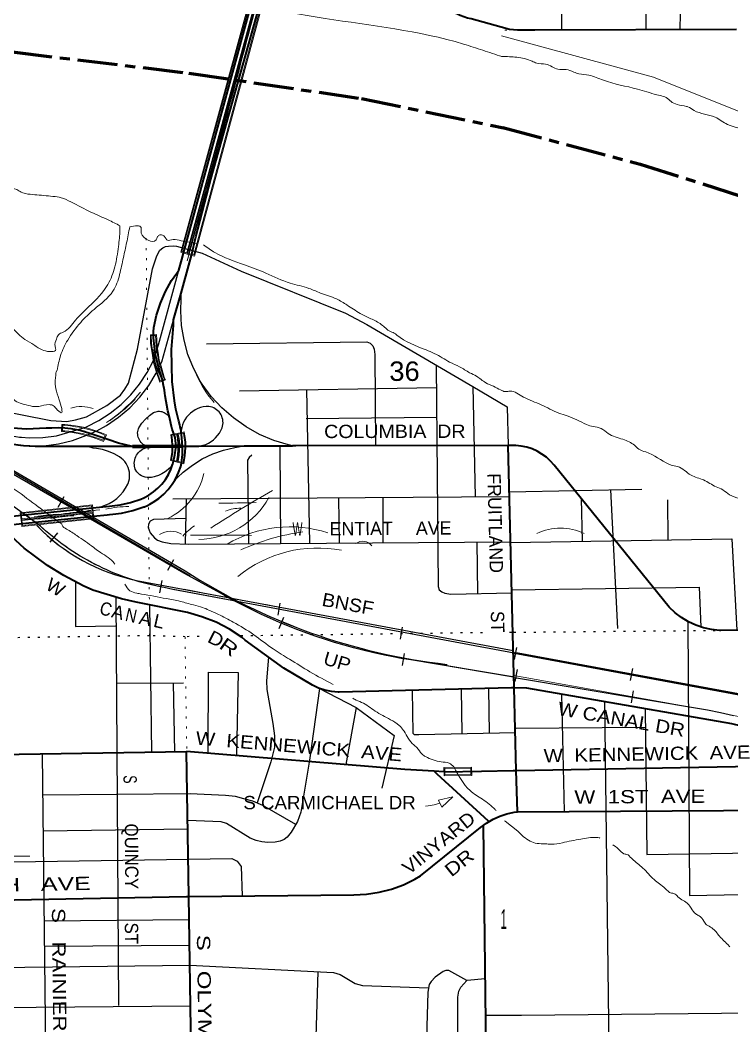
# Model space of a CAD drawing. Header units: feet. Extents: x 245918 to 509309, y -547785 to -360805.
# Drawn here: x 471430 to 477848, y -470250 to -461175 of the extents above; entities that cross this region are included whole.
import ezdxf
from ezdxf.enums import TextEntityAlignment as Align

# ---------------------------------------------------------------- set-up
doc = ezdxf.new("R2010")
doc.units = ezdxf.units.FT
doc.header["$LTSCALE"] = 60
doc.linetypes.add('DOTTED', pattern=[1.5, 0.3, -1.2])
doc.linetypes.add('LONG_DASH_SHORT_DASH', pattern=[9.9, 6, -1.2, 1.5, -1.2])
for name, color, linetype, lineweight in [('11', 7, 'LONG_DASH_SHORT_DASH', 60), ('20', 7, 'Continuous', 35), ('21', 7, 'Continuous', 25), ('23', 7, 'Continuous', 70), ('26', 7, 'Continuous', 40), ('27', 7, 'Continuous', 13), ('29', 7, 'Continuous', 25), ('31', 7, 'Continuous', 13), ('34', 7, 'Continuous', 25), ('39', 7, 'Continuous', 13), ('55', 7, 'Continuous', 13), ('56', 7, 'Continuous', 13), ('57', 7, 'Continuous', 13), ('58', 7, 'Continuous', 13), ('59', 7, 'Continuous', 13), ('6', 7, 'DOTTED', 25), ('60', 7, 'Continuous', 13), ('61', 7, 'Continuous', 13), ('7', 7, 'DOTTED', 13)]:
    doc.layers.add(name, color=color, linetype=linetype, lineweight=lineweight)
doc.layers.add('30', color=7, linetype='Continuous')

msp = doc.modelspace()

# ---------------------------------------------------------------- linework, layer by layer
at = {"layer": '11'}
for points in [[(466960.09, -461511.14), (467659.22, -461513.57), (469712.07, -461375.14), (470175.15, -461378.55), (471359.04, -461462.8), (472950.59, -461653.79), (474507.08, -461882.86), (475788.37, -462146.43)], [(475782.28, -462145), (477021.1, -462474.17), (478067.96, -462806.09), (478506.36, -462966.41), (479255.84, -463278.09), (480057.68, -463635.43), (480891.15, -464033.59), (481359.9, -464271.07), (481886.79, -464565.49), (482281.06, -464826.09), (482675.35, -465137.23), (482986.36, -465410.77), (483413.61, -465753.95), (483676.64, -465945.02), (484311.72, -466364.37), (484794.26, -466668.7)]]:
    msp.add_lwpolyline(points, dxfattribs=at)
at = {"layer": '20'}
msp.add_line((472813.17, -463880.38), (472881.04, -463640.09), dxfattribs=at)
for points in [[(472862.42, -463432.49), (472888.98, -463336.26), (472904.79, -463277.89), (473595.4, -460736.22), (473727.1, -460254.82), (473741.42, -460202.46)], [(472881.04, -463640.09), (472961.94, -463353.63), (472976.74, -463299.14), (473014.82, -463130.54), (473150.3, -462609.92), (473657.04, -460795.42), (473701.14, -460682.07), (473756.85, -460573.95), (473818.66, -460478.97), (473871.52, -460403.82)], [(472715.94, -464429.52), (472689.03, -464346.78), (472650.97, -464199.66), (472632.28, -464041.79), (472632.39, -463988.45), (472637.23, -463948.25), (472660.11, -463836.72), (472694.52, -463728.19), (472740.09, -463623.86), (472796.31, -463524.85), (472844.68, -463457.27), (472862.42, -463432.49)], [(472882.22, -464877.98), (472874.26, -464845.06), (472869.63, -464827.57), (472862.08, -464795.06), (472835.02, -464684.68), (472821.02, -464610.96), (472801.05, -464435.1), (472796.45, -464145.86), (472813.74, -463930.38), (472813.17, -463880.38)], [(472775.98, -464759.03), (472761.67, -464700.3), (472739.32, -464565.12), (472735.38, -464541.26), (472730.83, -464515.12), (472720.7, -464456.9), (472715.94, -464429.52)], [(472834.93, -465020.36), (472834.93, -464995.44), (472827.44, -464942.59), (472802.35, -464866.3), (472796.05, -464841.3), (472789.93, -464816.3), (472775.98, -464759.03)], [(472892.98, -465019.48), (472888.02, -464946.55), (472882.22, -464877.98)], [(472801.28, -465194.65), (472806.29, -465180.4), (472812.7, -465156.37), (472824.72, -465097.18), (472834.93, -465037.06), (472834.93, -465020.36)], [(472824.66, -465325.19), (472832.98, -465311.54), (472858.5, -465257.73), (472878.25, -465201.54), (472885.69, -465173.62), (472894.14, -465093.87), (472893.46, -465026.49), (472892.98, -465019.48)], [(472145.01, -465570.22), (472236.17, -465560.85), (472332.27, -465549.8), (472426.7, -465528.77), (472518.4, -465497.99), (472546.01, -465486.57), (472591.4, -465461.79), (472633.94, -465432.41), (472673.18, -465398.74), (472708.69, -465361.15), (472740.07, -465320.05), (472766.99, -465275.9), (472789.14, -465229.18), (472801.28, -465194.65)], [(469559.4, -465913.88), (471364.84, -465725.8), (472091.9, -465651.08), (472215.82, -465638.34), (472234.96, -465636.37), (472265.82, -465632.83), (472344.72, -465623.76), (472446.81, -465601.03), (472545.96, -465567.74), (472550.8, -465565.74), (472577.67, -465554.62), (472600.8, -465541.99), (472630.73, -465525.65), (472679.73, -465491.8), (472724.93, -465453.02), (472765.83, -465409.73), (472801.98, -465362.39), (472824.66, -465325.19)], [(469556.82, -465838.74), (471359.93, -465650.9), (472084.19, -465576.47), (472145.01, -465570.22)]]:
    msp.add_lwpolyline(points, dxfattribs=at)
at = {"layer": '21'}
for points in [[(472631.54, -464246.02), (472676.8, -464104.81), (472862.42, -463432.49)], [(473887.27, -465017.14), (473864.74, -465011.84), (473850.54, -465008.5), (473717.48, -464967.57), (473589.43, -464912.95), (473467.79, -464845.25), (473353.9, -464765.21), (473248.99, -464673.7), (473154.23, -464571.72), (473070.64, -464460.4), (473054.15, -464433.16), (472992.68, -464314.96), (472943.9, -464190.98), (472908.35, -464062.58), (472886.41, -463931.17), (472878.33, -463798.19), (472883.1, -463690.09), (472881.04, -463640.09)], [(472658.27, -464360.8), (472706.58, -464257.79), (472813.17, -463880.38)], [(470929.29, -464775.99), (471062.82, -464835), (471292.03, -464910.35), (471357.62, -464927.61), (471424.66, -464937.92), (471442.03, -464939.43), (471512.19, -464943.8), (471636.23, -464941.36), (471759.33, -464925.96), (472013.27, -464850.53), (472028.21, -464844.07), (472139, -464788.24), (472243.35, -464721.12), (472340.1, -464643.47), (472428.21, -464556.13), (472506.71, -464460.06), (472574.74, -464356.31), (472631.54, -464246.02)], [(471516.73, -465018.74), (471644.15, -465015.98), (471775.01, -464999.35), (471903.42, -464969.13), (472047.48, -464915.29), (472121.98, -464882.61), (472209.1, -464833.89), (472317.83, -464759.2), (472418.16, -464673.56), (472508.99, -464577.89), (472589.32, -464473.26), (472658.27, -464360.8)], [(472580.5, -465023.83), (472574.31, -465022.02), (472562.11, -465017.04), (472550.5, -465010.8), (472539.61, -465003.39), (472529.55, -464994.87), (472520.43, -464985.36), (472512.36, -464974.94), (472505.43, -464963.73), (472499.7, -464951.86), (472495.24, -464939.46), (472492.11, -464926.66), (472490.33, -464913.61), (472489.92, -464900.43), (472490.9, -464887.29), (472493.24, -464874.32), (472496.92, -464861.67), (472500.17, -464853.34), (472528.73, -464813.24), (472561.33, -464776.34), (472597.6, -464743.05), (472633.05, -464716.49), (472643.17, -464711.91), (472653.7, -464708.41), (472664.55, -464706.04), (472675.58, -464704.8), (472686.68, -464704.73), (472697.73, -464705.82), (472708.6, -464708.06), (472719.18, -464711.43), (472729.35, -464715.88), (472739, -464721.37), (472748.03, -464727.84), (472756.32, -464735.21), (472763.81, -464743.41), (472770.39, -464752.35), (472775.98, -464759.03)], [(473042.81, -465018.69), (473052.22, -465017.37), (473078.49, -465011.65), (473104.01, -465003.22), (473128.52, -464992.16), (473151.73, -464978.6), (473173.4, -464962.69), (473193.29, -464944.6), (473211.18, -464924.53), (473226.87, -464902.71), (473240.2, -464879.36), (473246.46, -464867.39), (473252.13, -464853.3), (473256.29, -464838.7), (473258.91, -464823.74), (473259.95, -464808.59), (473259.4, -464793.41), (473257.26, -464778.38), (473253.57, -464763.65), (473248.36, -464749.39), (473241.68, -464735.75), (473233.62, -464722.88), (473224.25, -464710.93), (473213.69, -464700.02), (473202.05, -464690.27), (473189.44, -464681.8), (473176.03, -464674.69), (473161.94, -464669.02), (473147.34, -464664.85), (473132.38, -464662.24), (473117.23, -464661.2), (473106.56, -464661.89), (473081, -464665.47), (473055.96, -464671.7), (473031.7, -464680.52), (473008.49, -464691.82), (472986.6, -464705.49), (472966.25, -464721.37), (472947.68, -464739.29), (472931.08, -464759.05), (472916.63, -464780.44), (472904.5, -464803.23), (472894.82, -464827.15), (472891.44, -464838.91), (472887.7, -464851.96), (472882.22, -464877.98)], [(472145.01, -465570.22), (472159.47, -465566.43), (472197.82, -465553.21), (472234.58, -465536.05), (472269.35, -465515.14), (472301.74, -465490.72), (472331.4, -465463.04), (472358.01, -465432.41), (472381.26, -465399.18), (472400.92, -465363.69), (472404.14, -465355.86), (472410.63, -465336.09), (472415.02, -465315.74), (472417.26, -465295.05), (472417.32, -465274.24), (472415.21, -465253.53), (472410.94, -465233.16), (472404.57, -465213.35), (472396.16, -465194.31), (472385.81, -465176.25), (472373.63, -465159.38), (472359.75, -465143.87), (472344.32, -465129.9), (472325.12, -465117.05), (472277.07, -465089.81), (472226.43, -465067.74), (472173.77, -465051.09), (472119.65, -465040.03), (472089.67, -465037.12), (472039.67, -465022.7)], [(472801.28, -465194.65), (472789.03, -465207.85), (472764.69, -465230.91), (472738.06, -465251.3), (472709.45, -465268.79), (472679.17, -465283.19), (472647.55, -465294.35), (472639.94, -465296.17), (472614.9, -465302.15), (472589.94, -465302.45), (472576.25, -465301.35), (472558.47, -465298.01), (472541.14, -465292.84), (472524.45, -465285.89), (472508.57, -465277.23), (472501.48, -465270.67), (472488.84, -465256.95), (472483.99, -465250.44), (472468.39, -465226.26), (472461.81, -465200.44), (472460.18, -465189.12), (472459.59, -465173.68), (472460.62, -465158.27), (472463.25, -465143.04), (472467.46, -465128.18), (472473.2, -465113.84), (472480.41, -465100.17), (472489.01, -465087.33), (472498.9, -465075.47), (472509.98, -465064.7), (472522.12, -465055.15), (472535.2, -465046.92), (472549.06, -465040.1), (472563.56, -465034.77), (472602.84, -465023.88)], [(472824.66, -465325.19), (472849.45, -465301.64), (472900.26, -465253.37), (472983.18, -465189.68), (473072.3, -465135), (473166.66, -465089.93), (473265.2, -465054.98), (473366.86, -465030.52), (473414.26, -465023.5), (473451.71, -465017.94)]]:
    msp.add_lwpolyline(points, dxfattribs=at)
at = {"layer": '23', "lineweight": 35}
msp.add_line((472443.79, -465023.54), (472039.67, -465022.7), dxfattribs=at)
for points in [[(471516.73, -465018.74), (471512.27, -465018.84), (471461.54, -465015.76), (471436.66, -465014.25), (471411.54, -465010.65), (471370.67, -465004.79), (471287.05, -464985.51), (471260.61, -464979.41), (471237.05, -464971.55), (471025.73, -464901.03), (470856.61, -464825.83), (470833.87, -464815.72), (470806.61, -464800.5), (469618.48, -464137.12), (469599.35, -464126.44), (469568.48, -464108.98), (469465.72, -464050.86), (469217.77, -463935.86), (468980.92, -463854.85), (468969.31, -463850.88), (468930.92, -463838.07), (465968.07, -462849.14)], [(472443.79, -465023.54), (472318.23, -464993.35), (472220.03, -464958.54), (472195.03, -464949.68), (472058.17, -464904.35), (471970.27, -464879.49), (471890.68, -464864.04), (471832.54, -464856.65), (471778.81, -464855.27), (471715.98, -464855.89), (471691.39, -464856.3), (471665.98, -464857.35), (471487.66, -464864.72), (471284.58, -464851.82), (471083.96, -464817.76), (470946.5, -464780.64), (470929.29, -464775.99)], [(472039.67, -465022.7), (471566.73, -465021.71), (471516.73, -465018.74)]]:
    msp.add_lwpolyline(points, dxfattribs=at)
at = {"layer": '23'}
for points in [[(472602.84, -465023.88), (472580.5, -465023.83), (472443.79, -465023.54)], [(472602.84, -465023.88), (472834.93, -465020.36), (472892.98, -465019.48)]]:
    msp.add_lwpolyline(points, dxfattribs=at)
at = {"layer": '26'}
for p, q in [((475885.68, -467199.39), (475831, -465013.48)), ((475904.36, -467946.46), (475885.68, -467199.39)), ((472950.96, -469082.32), (472930.69, -467774.55)), ((475249.78, -467956.61), (475162.25, -467951.36)), ((475645.22, -471705.52), (475609.15, -468442.66)), ((472991.49, -471696.47), (472950.96, -469082.32))]:
    msp.add_line(p, q, dxfattribs=at)
for points in [[(475768.42, -461240.23), (475497.25, -461165.21), (475463.75, -461156.53), (475398.44, -461134.02), (475335.85, -461104.8), (475330.83, -461101.62), (475299.27, -461078.88), (475270.26, -461052.97), (475244.12, -461024.18), (475221.13, -460992.8), (475201.54, -460959.2), (475185.58, -460923.73), (475173.41, -460886.78), (475165.17, -460848.77), (475160.95, -460810.11), (475162.33, -459333.11), (475163.96, -459293.75)], [(477889.41, -461259.71), (476071.52, -461264.94), (475913.9, -461264.94), (475842.71, -461260.78), (475768.42, -461240.23)], [(472892.98, -465019.48), (472931.31, -465018.9), (473042.81, -465018.69)], [(473042.81, -465018.69), (473451.71, -465017.94), (473887.27, -465017.14)], [(475846.29, -465013.3), (475828.05, -465013.52), (473916.31, -465017.09), (473887.27, -465017.14)], [(478215.47, -466675.82), (477748.23, -466683.26), (477737.39, -466682.65), (477664.68, -466674.17), (477593.25, -466658.14), (477523.88, -466634.73), (477457.35, -466604.2), (477394.37, -466566.88), (477335.64, -466523.19), (477281.79, -466473.59), (476246.2, -465191), (476212.78, -465153.7), (476175.65, -465120.09), (476135.21, -465090.56), (476091.9, -465065.41), (476046.2, -465044.93), (475998.61, -465029.33), (475949.65, -465018.8), (475899.86, -465013.44), (475846.29, -465013.3)], [(475891.4, -467199.52), (475861.84, -467200), (474307.07, -467239.74), (474297.29, -467239.3), (474237.52, -467232.98), (474178.75, -467220.45), (474121.61, -467201.84), (474066.72, -467177.36), (473806.88, -467023.16), (473459.94, -466769.2), (473431.24, -466747.21), (473317.71, -466671.61), (473196.89, -466608.3), (473070.12, -466557.95), (472938.78, -466521.14), (472476.66, -466427.25), (472343.14, -466397.76), (472084.69, -466318.89), (471999.4, -466280.72), (471824, -466185.43), (471677.15, -466095.09), (471466.65, -465938.92), (471273.63, -465761.6)], [(478228.44, -467627.23), (478207.79, -467620.66), (478084.88, -467581.54), (477847.88, -467526.06), (475999.01, -467203.24), (475891.4, -467199.52)], [(475906.82, -467946.41), (478207.2, -467904.5), (478232.21, -467904.04), (478228.44, -467627.23)], [(470263.99, -467817.68), (470289.43, -467817.26), (472930.69, -467774.55)], [(475162.25, -467951.36), (474900.35, -467935.66), (472930.69, -467774.55)], [(472950.96, -469082.32), (474440.07, -469066.46), (474554.53, -469061.73), (474667.87, -469045.07), (474778.84, -469016.65), (474886.24, -468976.78), (474988.88, -468925.91), (475039.88, -468895.36), (475582.51, -468459.95), (475636.63, -468420.1), (475694.61, -468386.12), (475755.83, -468358.39), (475819.62, -468337.22), (475885.26, -468322.82), (475913.68, -468318.79), (475904.36, -467946.46)], [(475652.79, -468403.86), (475191.8, -467978.62), (475162.25, -467951.36)], [(475249.78, -467956.61), (475589.83, -467952.2), (475875.2, -467947), (475906.82, -467946.41)], [(475914.5, -468318.77), (478237.65, -468303.36), (478232.21, -467904.04)], [(470288.39, -469133.36), (472931.4, -469082.53), (472950.96, -469082.32)]]:
    msp.add_lwpolyline(points, dxfattribs=at)
at = {"layer": '27'}
for p, q in [((475202.01, -468214.1), (475332.49, -468184.38)), ((475234.35, -468275.35), (475202.01, -468214.1)), ((475234.35, -468275.35), (475332.49, -468184.38))]:
    msp.add_line(p, q, dxfattribs=at)
msp.add_lwpolyline([(475086.23, -468268.51), (475111.06, -468265.9), (475164.05, -468256.18), (475215.72, -468240.98)], dxfattribs=at)
at = {"layer": '29'}
for p, q in [((476297.11, -459972.02), (476311.17, -461264.25)), ((477069.15, -460360.72), (477071.47, -461262.06)), ((477391.62, -460486.22), (477379.07, -461261.18)), ((473409.43, -464518.89), (475184.44, -464489.66)), ((474011.56, -464508.97), (474038.36, -465895.55)), ((475511.98, -464482.1), (475534.55, -465475.24)), ((474009.04, -464771.32), (475186.66, -464757.69)), ((473771.8, -465017.35), (473777.53, -465897.58)), ((475841.48, -465432.4), (477036.94, -465408.9)), ((476753.63, -465414.47), (476817.34, -466664.91)), ((472808.12, -465495.45), (475842.49, -465472.96)), ((472927.6, -465494.56), (472919.92, -465901.6)), ((474302.23, -465484.38), (474306.12, -465893.47)), ((474701.8, -465481.41), (474701.8, -465890.39)), ((476489.73, -465492.62), (476499.06, -465877.54)), ((477267.59, -465503.78), (477269.31, -465865.78)), ((475547.15, -465883.81), (475554.52, -466349.6)), ((472293.25, -466382.54), (472318.27, -470065.56)), ((472595.52, -466456.31), (472616.07, -467779.64)), ((472298.51, -467156.83), (472902.46, -467154.31)), ((472811.06, -467154.69), (472822.59, -467776.3)), ((475405.83, -467211.66), (475414.21, -467613.26)), ((475654.31, -467205.3), (475659.42, -467608.11)), ((476312.01, -467257.89), (476336.06, -468315.97)), ((476698.72, -467325.41), (476754.95, -471713.77)), ((474460.03, -467378.99), (474367.65, -467892.09)), ((475902.81, -467563.12), (477067.72, -467554.22)), ((471630.07, -467795.58), (471735.38, -477017.54)), ((471638.02, -468491.67), (472943.14, -468471.78)), ((471647.28, -469302.33), (472954.18, -469289.73)), ((471649.88, -469530.5), (472957.78, -469522.44)), ((470299.5, -469732.65), (472960.57, -469702.06)), ((475624.45, -469826.73), (475460.12, -469839.73)), ((470306.2, -470093.96), (472967.11, -470070.23)), ((475628.07, -470154.06), (475952.34, -470152.65)), ((475952.34, -470152.65), (478290.84, -470130.77))]:
    msp.add_line(p, q, dxfattribs=at)
for points in [[(470958.21, -464640.04), (471706.23, -464786.91), (471851.87, -464796.89), (471930.61, -464782.42), (472029.33, -464755.48), (472212.8, -464651.83), (472334.49, -464557.91), (472374.87, -464504.03), (472406.39, -464452.08), (472487.97, -464145.16), (472622.6, -463419.45), (472662.08, -463300.69), (472691.25, -463251.29), (472716.84, -463230.53), (472741.76, -463218.34), (472767.54, -463215.37), (472812.33, -463212.11), (472839.34, -463215.37), (473072.69, -463278.23), (473422.72, -463439.87), (474364.73, -463819.6), (474558.06, -463920.31), (475511.98, -464482.1)], [(473109.95, -464096.05), (474555.22, -464078.27), (474587.37, -464090.1), (474609.81, -464114.79), (474623.27, -464143.98), (474630, -464193.37), (474634.64, -465015.75)], [(475182.78, -464288.23), (475199.28, -466284.87), (475208.87, -466314.86), (475233.55, -466335.07), (475260.48, -466346.29), (475315.03, -466353.99), (475864.28, -466343.92)], [(475511.98, -464482.1), (475821.45, -464664.36), (475831, -465013.48)], [(473519.83, -465099.56), (473495.81, -465120.54), (473480.36, -465145.92), (473490.51, -465899.81)], [(472924.24, -465672.8), (472631.99, -465681.78), (472603.06, -465697.53), (472587.12, -465722.19), (472585.52, -465753.72), (472602.82, -465803.01), (472640.96, -465847.91), (472670.13, -465868.12), (472709.6, -465882.81), (472789.05, -465897.3), (472947.23, -465904.04), (475852.71, -465881.43)], [(475852.86, -465887.41), (477847.63, -465856.95), (477892.98, -466680.96)], [(471928.52, -466242.21), (471931.06, -466647.8), (472290.87, -466640.86)], [(475863.6, -466316.86), (477553.98, -466291.46), (477567.91, -466649.59)], [(477450.58, -466600.19), (477467.45, -469074.75), (478247.94, -469058.71)], [(473671.11, -466923.78), (473651.87, -467136.19), (473655.66, -467215.12), (473709.96, -467522.04), (473722.97, -467632.69), (473722.97, -467735.96), (473692.25, -467868.48), (473566.55, -468239.09)], [(473127.11, -467790.62), (473128.5, -467058.39), (473396.93, -467062.21), (473382.65, -467811.52)], [(474128.56, -467204.94), (474038.09, -467853.65), (473961.5, -468322.66), (473931.64, -468407.2), (473875.14, -468501.52), (473839.65, -468548.64), (473810.48, -468568.84), (473776.25, -468584.39), (473729.71, -468593.53), (473662.4, -468595.78), (473608.55, -468589.04), (473557.52, -468578.17), (473505.34, -468555.37), (473292.19, -468425.16), (473244.32, -468408.58), (472942.01, -468396.65)], [(474122.71, -467202.2), (474460.03, -467378.99), (474802.13, -467631.24), (474691.77, -468104.53)], [(474966.64, -467222.88), (474970.99, -467609.84), (474983.93, -467621.46), (475026.73, -467621.4), (475895.78, -467603.15)], [(477065.97, -467389.54), (477079.95, -468705.26), (478242.88, -468687.13)], [(473916.34, -468432.73), (473619.16, -468261.4), (473528.89, -468223.12), (473448.12, -468200.67), (473371.84, -468180.46), (473282.59, -468170.07), (472962.41, -468156.66), (471634.34, -468169.45)], [(470281.92, -468784.71), (471099.8, -468836.4), (471207.8, -468818.03), (471308.2, -468778.66), (471373.83, -468768.64), (473339.84, -468740.08), (473388.67, -468764.15), (473424.57, -468813.54), (473431.33, -469077.2)], [(472960.57, -469702.06), (474254.85, -469767.49), (474315.86, -469787.8), (474450.32, -469867.98), (474517.79, -469886.58), (475113.97, -469905.78)], [(472975.47, -470662.95), (474089.33, -470639.57), (474117.25, -469760.53)], [(475458.15, -469841.75), (475294.55, -469751.01), (475268.3, -469749.64), (475244.75, -469760.86), (475173.66, -469812.04), (475138.17, -469848.42), (475119.1, -469877.6), (475106.89, -469944.7), (475064.21, -471384.25), (475077.58, -471406.42), (475126.09, -471423.78), (475373.05, -471442.1)], [(475372.24, -471704.59), (475377.56, -469990.53), (475387.22, -469938.22), (475405.17, -469900.05), (475458.15, -469841.75)]]:
    msp.add_lwpolyline(points, dxfattribs=at)
at = {"layer": '31'}
for centre, major_axis, start_param, end_param in [((472788.69, -465979.88), (106.99, 160.46), 0.0566574, 1.147972), ((476301.31, -466251.79), (259, 419.44), 0.104281, 0.9954784)]:
    msp.add_ellipse(centre, major_axis=major_axis, ratio=0.999997, start_param=start_param, end_param=end_param, dxfattribs=at)
at = {"layer": '34'}
for p, q in [((472963.81, -466192.16), (470088.7, -464505.28)), ((470125.42, -464515), (472917.21, -466143.23)), ((470125.42, -464515), (472917.21, -466143.23)), ((470125.45, -464515.08), (472917.25, -466143.33)), ((470125.45, -464515.08), (472917.25, -466143.33)), ((471824.65, -465476.43), (471769.28, -465572.18)), ((471485.53, -465637.37), (471523.11, -465670.94)), ((471766.35, -465801.08), (471696.96, -465887.21)), ((472814.01, -466046.22), (472758.65, -466141.98)), ((472480.47, -466230.21), (475876.63, -466864.2)), ((472480.52, -466230.22), (475876.68, -466864.21)), ((472706.78, -466233.07), (472686.79, -466341.86)), ((473773.39, -466437.04), (473753.08, -466545.77)), ((473804.55, -466565.1), (473762.01, -466667.2)), ((474876.2, -466652.96), (474855.89, -466761.69)), ((474894.59, -466889.01), (474874.19, -466997.73)), ((475887.5, -466943.4), (475907.85, -466834.68)), ((480561.81, -467743.6), (475889.51, -466880.41)), ((480561.85, -467743.6), (475889.55, -466880.42)), ((475895.6, -467143.8), (475915.14, -467034.93)), ((476933.53, -467135.29), (476953.87, -467026.57)), ((476943.09, -467334.7), (476962.63, -467225.83))]:
    msp.add_line(p, q, dxfattribs=at)
at = {"layer": '34', "lineweight": 13}
for p, q in [((475876.63, -466864.2), (472480.47, -466230.21)), ((475876.68, -466864.21), (472480.52, -466230.22)), ((474954.18, -466947.78), (475880.51, -467103.82)), ((475883.2, -467087.49), (477627.51, -467400.52))]:
    msp.add_line(p, q, dxfattribs=at)
at = {"layer": '34'}
for points in [[(472067.76, -465679.44), (470165.82, -464579.73), (470036.12, -464504.73), (469948.16, -464449.81), (469859.47, -464397.25), (469769.83, -464346.16), (469679.04, -464295.77), (469587.5, -464247.7), (469495.5, -464201.45), (469402.37, -464155.88), (469308.48, -464112.63), (469214.13, -464071.2), (469118.34, -464030.95), (469022.59, -463992.84), (468926.22, -463955.74), (468828.58, -463920.63), (468731.08, -463887.68), (465943.72, -462979.8)], [(471598.56, -465729.32), (471437.53, -465610.91), (471324.05, -465531.48)], [(475888.03, -467105.12), (474953.99, -466948.87), (474866.68, -466934.56), (474780.17, -466918.32), (474693.91, -466900.59), (474607.3, -466881.79), (474521.5, -466861.06), (474436.44, -466838.91), (474351.04, -466815.68), (474266.45, -466790.55), (474182.6, -466763.98), (474098.5, -466735.84), (474015.62, -466706.36), (473932.9, -466675.88), (473850.5, -466643.4), (473769.33, -466609.59), (473688.41, -466574.27), (473608.13, -466538.03), (473528.17, -466499.8), (473449.38, -466460.73), (473370.89, -466419.66), (473293.56, -466377.75), (473244.21, -466350.05), (472907.32, -466164.86), (472065.68, -465678.22)], [(475885.75, -466887.16), (472808.54, -466312.37), (472730.4, -466295.58), (472692.16, -466288.55), (472654.27, -466280.69), (472616.51, -466272.17), (472578.59, -466263.16), (472541.05, -466253.33), (472503.85, -466242.87), (472466.51, -466231.94), (472429.54, -466220.17), (472392.9, -466207.78), (472356.18, -466194.7), (472319.99, -466181.04), (472283.89, -466166.95), (472247.94, -466151.97), (472212.55, -466136.41), (472177.28, -466120.2), (472142.3, -466103.59), (472107.47, -466086.11), (472073.17, -466068.27), (472039.02, -466049.55), (472005.38, -466030.47), (471971.87, -466010.74), (471938.9, -465990.43), (471906.28, -465969.49), (471873.94, -465948.16), (471841.98, -465925.99), (471810.32, -465903.42), (471779.21, -465880.28), (471748.41, -465856.74), (471718.19, -465832.4), (471688.27, -465807.66), (471658.86, -465782.57), (471629.8, -465756.84), (471613.82, -465742.17), (471601.12, -465732.51)], [(475885.25, -466887.15), (479761.72, -467606.31), (480322.83, -467712.61), (480364.14, -467719.15), (480405.37, -467724.7), (480446.73, -467729.55), (480488.4, -467733.97), (480529.98, -467737.41), (480571.45, -467740.1), (480613.23, -467742.35), (480654.92, -467743.62), (480690.26, -467744.35)], [(475889.23, -467105.38), (477627.71, -467399.44), (477746.01, -467422.65), (477863.11, -467448.44)]]:
    msp.add_lwpolyline(points, dxfattribs=at)
at = {"layer": '34', "lineweight": 13}
for points in [[(470166.38, -464578.77), (472907.87, -466163.9), (473244.75, -466349.08)], [(472480.47, -466230.21), (472456.43, -466225.12), (472427.31, -466218.62), (472398.23, -466211.63), (472369.46, -466203.93), (472340.57, -466195.87), (472311.97, -466187.34), (472283.54, -466178.21), (472255.37, -466168.63), (472227.26, -466158.55), (472199.28, -466148.13), (472171.59, -466137), (472144.07, -466125.51), (472116.7, -466113.43), (472089.46, -466101.01), (472062.65, -466088), (472035.98, -466074.64), (472009.59, -466060.81), (471983.36, -466046.4), (471957.52, -466031.64), (471931.72, -466016.4), (471906.43, -466000.71), (471881.18, -465984.55), (471856.45, -465967.94), (471831.86, -465950.96), (471807.66, -465933.67), (471783.63, -465915.77), (471760.12, -465897.43), (471736.87, -465878.86), (471713.78, -465859.7), (471691.19, -465840.33), (471668.87, -465820.5), (471646.96, -465800.1), (471625.43, -465779.59), (471604.17, -465758.63), (471583.31, -465737.08), (471579.88, -465733.56)], [(472480.52, -466230.22), (472456.48, -466225.14), (472427.37, -466218.63), (472398.29, -466211.65), (472369.51, -466203.95), (472340.63, -466195.88), (472312.03, -466187.35), (472283.59, -466178.23), (472255.43, -466168.65), (472227.31, -466158.57), (472199.34, -466148.14), (472171.65, -466137.01), (472144.12, -466125.53), (472116.75, -466113.45), (472089.52, -466101.02), (472062.71, -466088.02), (472036.03, -466074.66), (472009.64, -466060.83), (471983.42, -466046.41), (471957.57, -466031.66), (471931.78, -466016.42), (471906.49, -466000.73), (471881.23, -465984.57), (471856.5, -465967.96), (471831.92, -465950.98), (471807.72, -465933.68), (471783.69, -465915.78), (471760.18, -465897.44), (471736.93, -465878.88), (471713.83, -465859.71), (471691.24, -465840.35), (471668.93, -465820.52), (471647.02, -465800.11), (471625.49, -465779.61), (471604.22, -465758.64), (471583.37, -465737.09), (471579.94, -465733.58)], [(472730.62, -466294.5), (472808.76, -466311.29), (475885.96, -466886.07)], [(475875.5, -466880.23), (479761.52, -467607.39), (480322.65, -467713.69)]]:
    msp.add_lwpolyline(points, dxfattribs=at)
for centre, radius, start, end in [((466812.7, -472033.43), 7915.07, 52.65087, 61.24383), ((473119.73, -464106.94), 2221.89, 227.35612, 259.91407), ((475743.4, -461954.6), 5055.17, 240.37792, 261.01813), ((476340.2, -474166.62), 6887.48, 55.25686, 79.22771)]:
    msp.add_arc(centre, radius, start, end, dxfattribs=at)
at = {"layer": '34'}
for centre, major_axis, ratio, start_param, end_param in [((472818.05, -464553.31), (948.88, 1423.23), 0.999997, 2.9203149, 3.5310035), ((475897.58, -461536.04), (3041.77, 4566.88), 0.999997, 3.1549777, 3.616336), ((475897.63, -461536.15), (5338.52, -1268.45), 0.999998, 4.3714742, 4.8328325)]:
    msp.add_ellipse(centre, major_axis=major_axis, ratio=ratio, start_param=start_param, end_param=end_param, dxfattribs=at)
at = {"layer": '34', "lineweight": 13}
msp.add_ellipse((496866.14, -341378.79), major_axis=(44821.75, 119049.54), ratio=0.999996, start_param=3.312219, end_param=3.3200893, dxfattribs=at)
at = {"layer": '39'}
for p, q in [((475770.03, -461317.97), (477140.3, -461690.5)), ((475763.56, -461501.96), (475770.79, -461504.39)), ((473026.12, -463191.35), (472882.39, -463167.34)), ((475832.98, -464524.12), (475833.12, -464524.02)), ((475802.66, -468404.28), (475798.08, -468398.87)), ((475917.27, -468493.66), (475802.66, -468404.28))]:
    msp.add_line(p, q, dxfattribs=at)
for points in [[(477140.3, -461690.5), (478304.83, -462154.87), (478434.9, -461833.32), (478764.25, -461852.87), (479242.35, -462092.14), (479325.04, -462114.58), (479364.2, -462167.97), (479422.74, -462186.86), (479285.24, -462538.66), (480635.73, -463075.59)], [(471598.65, -465571.28), (471784.45, -465706.81), (471793.35, -465713.31)]]:
    msp.add_lwpolyline(points, dxfattribs=at)
for points in [[(473612.12, -461058.9), (474179.61, -461159.66), (475429.57, -461391.91), (475602.16, -461447.72), (475775.18, -461504.33)], [(475774.95, -461504.28), (475909.14, -461510.31), (476046.24, -461545.71), (476088.7, -461562.93), (476169.14, -461573.36), (476227.76, -461596.27), (476278.37, -461619.34), (476352.63, -461621.88), (476423.29, -461644.55), (476469.72, -461659.68), (476558.22, -461671.96), (476689.51, -461717.5), (476995.98, -461797.68), (477171.49, -461848.37), (477278.63, -461890.37), (477297.03, -461908.07), (477355.77, -461936.99), (477440.34, -461953.36), (477452.45, -461957.14), (477507.26, -461990.15), (477697, -462050.58), (477808.62, -462116.58), (478026.44, -462176.45), (478079.13, -462203.49), (478117.82, -462232.81), (478234.9, -462270.61), (478360.56, -462336.32), (478487.75, -462377.94), (478562.89, -462424.59), (478601.18, -462433.87), (478633.7, -462455.29), (478680.13, -462470.41), (478686.26, -462476.32), (478884.66, -462568.67), (478955.35, -462593.35), (479206.04, -462692.69), (479491.08, -462805.4), (479638.75, -462868.67), (479828.69, -462939.13), (479963.94, -462982.59), (480069.19, -463030.65), (480249.06, -463099.31), (480511.66, -463192.4), (480652.88, -463233.74), (480758.05, -463277.79), (480782.27, -463285.34), (480923.5, -463326.67), (481020.13, -463344.81), (481036.5, -463360.54), (481045.15, -463392.47), (481053.64, -463416.37), (481067.91, -463428.13), (481096.06, -463431.58), (481113.98, -463425.2), (481129.47, -463396.81), (481130.93, -463368.69), (481229.53, -463384.79), (481432.99, -463428.91), (481582.59, -463448.2)], [(469624.26, -462766.05), (469694.43, -462755.89), (469750.51, -462719.7), (469796.62, -462711.6), (469838.75, -462715.52), (470121.5, -462698.95), (470356.15, -462702.52), (470400.27, -462698.42), (470502.49, -462666.16), (470550.62, -462662.05), (470725.17, -462693.8), (471017.95, -462683.23), (471236.56, -462680.81), (471334.84, -462688.64), (471419.13, -462714.55), (471429.17, -462720.54), (471479.35, -462740.49), (471561.6, -462750.36), (471726.09, -462766.1), (471800.31, -462777.99), (471888.64, -462815.91), (472073.34, -462909.78), (472223.9, -462977.67), (472330.3, -463031.68)], [(472330.3, -463031.68), (472330.38, -463067.68), (472316.65, -463218.07), (472284.94, -463400.56), (472221.09, -463561.07), (472051.03, -463759.86), (471930.95, -463882.38), (471818.86, -463990.85), (471774.79, -464014.99), (471756.81, -464053.11), (471744.92, -464117.29), (471750.99, -464145.34), (471642.71, -464155.57), (471554.36, -464105.61), (471474.04, -464055.65), (471359.15, -463952.86)], [(471763.42, -464335.77), (471795.23, -464201.39), (471859.12, -464062.94), (471977.11, -463902.34), (472097.2, -463785.84), (472267.34, -463621.13), (472327.19, -463470.65), (472360.98, -463318.22), (472390.79, -463183.85), (472418.57, -463041.46)], [(472418.57, -463041.46), (472520.87, -463047.28), (472522.98, -463097.39), (472655.47, -463159.3), (472669.44, -463129.19), (472691.47, -463113.12), (472719.56, -463119.08), (472739.66, -463139.09), (472753.74, -463159.11), (472809.89, -463155), (472882.39, -463167.34)], [(473083.55, -463203.31), (473187.17, -463272.58), (473452.13, -463382.34), (473644.82, -463458.16), (473865.61, -463547.96), (474034.18, -463595.77), (474138.55, -463637.67), (474283.06, -463691.53), (474377.43, -463745.49), (474497.92, -463821.44), (474592.28, -463869.39), (474686.64, -463921.33), (474769, -463985.33), (474815.17, -464007.29), (474827.23, -464017.3), (475090.22, -464151.13), (475236.77, -464221.03), (475303.04, -464261), (475393.37, -464302.93), (475483.73, -464356.89), (475545.97, -464388.86), (475628.32, -464446.83), (475698.57, -464478.78), (475762.82, -464512.75), (475802.96, -464526.71), (475836.01, -464523.88)], [(471359.15, -463952.86), (471241.03, -463879.66), (471172.82, -463865.76), (471110.66, -463873.9), (471044.6, -463932.16), (471016.6, -463968.3), (470990.67, -464038.51), (470980.77, -464100.68), (470896.72, -464189.05), (470880.79, -464245.21), (470878.86, -464277.29), (470913.15, -464375.47), (470953.41, -464447.56), (470979.53, -464469.56), (471015.65, -464481.52), (471025.68, -464483.51), (471085.86, -464489.41), (471168.17, -464527.34), (471262.47, -464549.21), (471300.61, -464567.19), (471360.81, -464587.13), (471386.94, -464611.14), (471447.16, -464637.08), (471599.63, -464660.85), (471691.86, -464644.64), (471721.94, -464650.6), (471756.1, -464680.61), (471800.31, -464718.62), (471782.01, -464600.36), (471747.55, -464420), (471751.45, -464371.88), (471751.44, -464363.86), (471761.41, -464337.78)], [(475836.01, -464523.88), (475847.95, -464522.98), (475969.56, -464576.46), (476129.38, -464645.5), (476287.32, -464720.6), (476364.02, -464745.16), (476538.08, -464823.96), (476596.62, -464842.85), (476669.16, -464859.47), (476732.22, -464904.36), (476865.67, -464957.88), (476971.04, -465011.96), (477007.8, -465045.33), (477072.52, -465072.13), (477281.28, -465182.33), (477299.49, -465190), (477357.92, -465202.87), (477479.79, -465280.7), (477592.99, -465324.59), (477706.53, -465386.53), (477765.23, -465413.46), (477828.3, -465458.34), (477915.19, -465490.72), (477963.5, -465499.79), (478033.73, -465500.41), (478078.31, -465523.6), (478122.66, -465534.75), (478172.39, -465513.71)], [(470867.36, -465108.51), (470893.75, -465125.83), (471159.7, -465280.43), (471385.38, -465413.23), (471597.19, -465570.19), (471598.65, -465571.28)], [(471793.35, -465713.31), (471804.94, -465721.18), (471809.03, -465733.19), (471847.4, -465767.01), (471942.13, -465826.52), (472093.38, -465933.76), (472103.47, -465941.72), (472155.91, -465979.46), (472279.67, -466076.6), (472284.62, -466084.01)], [(472375.86, -466264.62), (472420.58, -466323.8), (472482.38, -466346.04), (472524.4, -466353.46), (472749.35, -466395.48)], [(474253.49, -467170.17), (474043.61, -467055.41), (473860.21, -466942.35), (473711.07, -466849.13), (473536.69, -466720.55), (473351.29, -466606.84), (473217.8, -466537.62), (473131.28, -466498.07), (473075.65, -466474.59), (472994.08, -466452.34), (472875.42, -466420.2), (472749.35, -466395.48)], [(475341.24, -467913.28), (475297.98, -467879.91), (475226.3, -467867.55), (475086.41, -467820.31), (475054.16, -467798.47), (475007.58, -467738.64), (474979.32, -467714.77), (474930.72, -467654.94), (474892.13, -467591.03), (474888.07, -467585.04), (474847.61, -467539.19), (474768.99, -467487.6), (474632.01, -467410.33), (474509.05, -467330.95), (474444.65, -467303.32), (474430.19, -467294.67)], [(475721.47, -468308.31), (475713.85, -468299.3), (475598.81, -468205.84), (475487.89, -468126.39), (475341.24, -467913.28)], [(475917.27, -468493.66), (476028.46, -468583.4), (476091.05, -468604.23), (476165.31, -468606.76), (476219.57, -468611.7), (476319.58, -468597.68), (476485.41, -468564.3), (476625.52, -468549.48), (476651.66, -468552.97), (476658.37, -468555.15)], [(476773.55, -468617.18), (476783.41, -468622.58), (476840.5, -468669.59), (476885.25, -468700.8), (476899.32, -468702.51), (476942.13, -468737.78), (476948.27, -468743.68), (477046.16, -468825.99), (477146.5, -468930.32), (477246.37, -469010.58), (477303.34, -469051.57), (477325.47, -469055.15), (477362.2, -469086.51), (477453.72, -469150.9), (477480.54, -469188.48), (477523.67, -469239.78), (477552.09, -469257.27), (477595.15, -469304.56), (477619.89, -469338.18), (477644.22, -469351.73), (477721.83, -469422.41), (477725.96, -469428.34), (477811.95, -469516.91), (477830.05, -469538.07)]]:
    msp.add_spline(points, degree=3, dxfattribs=at)
at = {"layer": '55'}
for centre, major_axis, ratio, start_param, end_param in [((471326.57, -463519.34), (866.68, 1299.94), 0.999997, 4.3571057, 4.5957788), ((473267.07, -452809.52), (7027.28, 10606.41), 0.999997, 3.7231298, 3.7497505), ((473412.43, -465910.87), (183.75, 275.57), 0.999997, 0.5618405, 0.9943005), ((473862.53, -466851.95), (612.67, 918.87), 0.999997, 0.2740138, 1.1258687), ((473472.93, -466378.82), (441.3, 661.85), 0.999997, 1.2218498, 1.3984146), ((476014.81, 113531.52), (1437.47, 579359.26), 0.999963, 3.1388129, 3.139762), ((474519.39, -465980.62), (57.16, 85.72), 0.999997, 5.9609861, 7.5127909), ((471439.78, -471740.68), (1676.66, 2515.54), 0.999997, 0.5624671, 1.2779086)]:
    msp.add_ellipse(centre, major_axis=major_axis, ratio=ratio, start_param=start_param, end_param=end_param, dxfattribs=at)
at = {"layer": '56'}
for centre, major_axis, start_param, end_param in [((471551.26, -463736.25), (696.33, 1044.4), 4.2824623, 4.5472925), ((471979.77, -464990.31), (181.96, 272.89), 0.2520885, 0.8759183), ((474247.37, -467758.29), (1100.05, 1650.01), 0.7240121, 1.0181681)]:
    msp.add_ellipse(centre, major_axis=major_axis, ratio=0.999997, start_param=start_param, end_param=end_param, dxfattribs=at)
at = {"layer": '57'}
for p, q in [((473518.72, -460923.05), (472878.34, -463269.71)), ((473576.39, -460938.8), (472937.89, -463285.98)), ((473635.91, -460955.07), (473003.11, -463303.8)), ((472798.33, -464921.67), (472840.99, -464913.38)), ((471430.65, -465619.85), (472081.58, -465550.25)), ((471438.12, -465683.1), (472087.73, -465614.48)), ((471445.49, -465745.59), (472093.68, -465676.68))]:
    msp.add_line(p, q, dxfattribs=at)
for points in [[(473524.34, -460932.87), (473566.57, -460944.41), (472932.27, -463276.15), (472888.17, -463264.1)], [(473626.12, -460960.68), (473582.01, -460948.62), (472947.71, -463280.37), (472997.48, -463293.97)], [(472074.38, -465559.06), (471439.54, -465626.94), (471445.13, -465674.31), (472079, -465607.35)], [(471447.01, -465690.21), (472080.53, -465623.29), (472084.96, -465669.56), (471452.5, -465736.79)]]:
    msp.add_lwpolyline(points, close=True, dxfattribs=at)
for points in [[(473003.11, -463303.8), (472937.89, -463285.98), (472878.34, -463269.71)], [(472788.51, -464915.43), (472847.17, -464904.03), (472911.21, -464891.6)], [(472847.17, -464904.03), (472856.81, -464948.98), (472861.47, -465000.58), (472860.54, -465051.27), (472856.81, -465102.87), (472845.81, -465163.42)], [(472900.5, -465167.99), (472909.49, -465103.71), (472916.87, -465033.8), (472915.05, -464984.88), (472910.44, -464943.69), (472903.94, -464901.16), (472856.7, -464910.33)], [(472910.91, -464893.76), (472918.37, -464942.64), (472923.03, -464984.28), (472924.89, -465034.07), (472917.43, -465104.68), (472907.17, -465178.01)], [(472789.66, -464917.29), (472796.19, -464965.27), (472798.99, -465013.25), (472798.05, -465076.62), (472785, -465147.23)], [(472840.99, -464913.38), (472848.89, -464950.18), (472853.46, -465000.87), (472852.55, -465050.91), (472848.86, -465101.86), (472839.44, -465153.71), (472793.91, -465143.06)], [(472793.91, -465143.06), (472806.04, -465077.41), (472806.99, -465013.08), (472804.16, -464964.5), (472798.33, -464921.67)], [(472856.7, -464910.33), (472864.73, -464947.78), (472869.48, -465000.29), (472868.53, -465051.63), (472864.76, -465103.88), (472855.04, -465157.36), (472900.5, -465167.99)], [(472906.91, -465177.71), (472845.81, -465163.42), (472785.19, -465149.24)], [(471445.49, -465745.59), (471438.12, -465683.1), (471430.65, -465619.85)], [(472081.58, -465550.25), (472087.73, -465614.48), (472093.68, -465676.68)]]:
    msp.add_lwpolyline(points, dxfattribs=at)
for centre, major_axis, ratio, start_param, end_param in [((322372.92, -421514.4), (45470.87, 149506.2), 0.999996, 4.7366422, 4.7521756), ((473396.45, -464059.61), (429.53, 644.2), 0.999997, 2.2669868, 2.638373), ((471574.43, -463786), (666.26, 999.29), 0.999997, 4.3153689, 4.5874374), ((472494.22, -465124.53), (338.38, 507.48), 0.999997, 4.1820058, 5.064023)]:
    msp.add_ellipse(centre, major_axis=major_axis, ratio=ratio, start_param=start_param, end_param=end_param, dxfattribs=at)
at = {"layer": '58'}
for p, q in [((472605, -464013.75), (472659.99, -464012.65)), ((472652.29, -464020.8), (472613.19, -464021.58)), ((472741.97, -464421.41), (472689.61, -464441.7)), ((471803.41, -464888.37), (471806.9, -464822.64)), ((472181.45, -464977.2), (472208.94, -464918.73))]:
    msp.add_line(p, q, dxfattribs=at)
for points in [[(472605, -464013.75), (472606.86, -464092.15), (472619.92, -464180.87), (472633.91, -464264.15), (472656.29, -464346.53), (472689.61, -464441.7)], [(472613.19, -464021.58), (472614.85, -464091.47), (472627.82, -464179.62), (472641.73, -464262.43), (472663.94, -464344.16), (472694.43, -464431.25), (472731.02, -464417.07)], [(472731.02, -464417.07), (472722.47, -464399.19), (472693.38, -464299.88), (472677.37, -464244.16), (472669.84, -464195.7), (472657.66, -464120.22), (472653.9, -464064.51), (472652.29, -464020.8)], [(472659.99, -464012.65), (472661.89, -464064.09), (472665.62, -464119.31), (472677.74, -464194.45), (472685.2, -464242.43), (472701.06, -464297.65), (472729.97, -464396.32), (472741.97, -464421.41)], [(471803.41, -464888.37), (471832.06, -464889.68), (471867.5, -464893.3), (471917.4, -464899.64), (471953.31, -464905.97), (471991.08, -464914.12), (472035.85, -464925.44), (472089.48, -464942.64), (472151.97, -464964.82), (472181.45, -464977.2)], [(471806.9, -464822.64), (471834.39, -464824.05), (471886.15, -464829.03), (471930.46, -464835.82), (471964.5, -464841.7), (472000.41, -464848.94), (472049.84, -464861.16), (472103, -464877.91), (472163.16, -464898.73), (472208.94, -464918.73)], [(472198.2, -464922.77), (472160.25, -464906.19), (472100.49, -464885.51), (472047.68, -464868.87), (471998.66, -464856.75), (471963.03, -464849.56), (471929.17, -464843.72), (471885.16, -464836.97), (471833.8, -464832.03), (471814.46, -464831.04), (471811.82, -464880.75)], [(471811.82, -464880.75), (471832.65, -464881.7), (471868.41, -464885.35), (471918.6, -464891.73), (471954.85, -464898.12), (471992.9, -464906.33), (472038.05, -464917.75), (472092.04, -464935.06), (472154.86, -464957.36), (472177.47, -464966.85), (472198.2, -464922.77)]]:
    msp.add_lwpolyline(points, dxfattribs=at)
msp.add_ellipse((471859.38, -465482.12), major_axis=(342.67, 513.93), ratio=0.999997, start_param=0.1077089, end_param=0.5876208, dxfattribs=at)
at = {"layer": '59'}
for centre, major_axis, start_param, end_param in [((473034.29, -465131.46), (404.29, 606.35), 3.7388562, 4.7985332), ((468779.31, -436633.45), (15800.83, 24502.32), 3.8097851, 3.8288705), ((471427.51, -462679.06), (1652.57, 2479.34), 3.7826031, 3.8627538), ((471781.82, -464100.08), (845.17, 1267.67), 3.7952908, 3.9191395), ((474979.37, -494124.2), (15552.59, 24083.89), 0.6723244, 0.6811522), ((472414.96, -466472.66), (503.96, 755.83), 0.5929776, 0.8225998), ((469430.88, -445040.69), (11376.47, 17353.85), 3.8260536, 3.8373599), ((471848.38, -467185.6), (862.04, 1292.98), 0.6361329, 0.7522023), ((471899.65, -467571.24), (1076.11, 1614.15), 0.6605458, 0.7358445), ((472315.93, -469963.82), (2404.2, 3608.36), 0.6807957, 0.7287863)]:
    msp.add_ellipse(centre, major_axis=major_axis, ratio=0.999997, start_param=start_param, end_param=end_param, dxfattribs=at)
at = {"layer": '6'}
for p, q in [((475599.12, -466702.35), (473375.7, -466732.47)), ((475842.54, -466698.53), (475881.07, -466698.75)), ((475881.63, -466698.51), (475868.77, -466698.69)), ((475881.04, -466698.76), (475895.9, -466698.62)), ((475881.07, -466698.75), (478216.24, -466676.56)), ((472598.03, -466729.5), (469830.24, -466771.55)), ((472916.94, -466738.68), (472597.53, -466729.51)), ((473043.81, -466736.96), (472917.15, -466738.68))]:
    msp.add_line(p, q, dxfattribs=at)
at = {"layer": '60'}
msp.add_ellipse((474028.19, -463909.54), major_axis=(616.52, 924.64), ratio=0.999997, start_param=2.5915849, end_param=2.859221, dxfattribs=at)
at = {"layer": '61'}
for p, q in [((475251.54, -467919.52), (475501.52, -467916.03)), ((475501.52, -467916.03), (475502.57, -467991.02))]:
    msp.add_line(p, q, dxfattribs=at)
msp.add_lwpolyline([(475502.57, -467991.02), (475252.59, -467994.51), (475251.54, -467919.52)], dxfattribs=at)
msp.add_lwpolyline([(475259.64, -467927.4), (475493.63, -467924.13), (475494.46, -467983.13), (475260.47, -467986.4)], close=True, dxfattribs=at)
for centre, major_axis, start_param, end_param in [((479937.41, -476277.78), (6916.03, 10435.73), 1.1064041, 1.158351), ((474111.94, -467067.44), (626.38, 939.45), 0.3949773, 1.2764268), ((475245.7, -468156.4), (111.71, 167.53), 0.4700736, 0.7603688), ((475239.62, -461903.58), (3354.79, 5038.41), 3.724328, 3.7550251)]:
    msp.add_ellipse(centre, major_axis=major_axis, ratio=0.999997, start_param=start_param, end_param=end_param, dxfattribs=at)
at = {"layer": '7'}
for p, q in [((472567.2, -463142.41), (472596.04, -466472.58)), ((472598.12, -466713.13), (472598.26, -466729.5)), ((472917.15, -466738.68), (472991.49, -471696.47))]:
    msp.add_line(p, q, dxfattribs=at)
msp.add_lwpolyline([(488462.05, -461167.42), (483166.81, -461213.5), (477889.41, -461259.71), (475768.98, -461267.03)], dxfattribs=at)

# ---------------------------------------------------------------- texts
at = {"layer": '27'}
for s, rotation, width, p in [('COLUMBIA  DR', 0.106, 1.1, (474171.62, -464946.89)), ('ST', 271.433, 0.95, (475673.83, -466508.71)), ('W CANAL DR', 350.096, 1.15, (476271.53, -467443.7)), ('W  KENNEWICK  AVE', 355.324, 1.15, (473010.07, -467711.9)), ('W  KENNEWICK  AVE', 1.044, 1.15, (476152.08, -467872.77)), ('W  1ST  AVE', 0.38, 1.25, (476428.36, -468245.36)), ('VINYARD', 38.744, 1.1, (474936.02, -468891.42)), ('DR', 38.744, 1.2, (475319.1, -468912.12)), ('W   4TH   AVE', 1.102, 1.4, (470608.16, -469051.36)), ('S   OLYMPIA   ST', 270.888, 1.35, (473023.68, -469428.72))]:
    msp.add_text(s, height=120, rotation=rotation, dxfattribs=dict(at, width=width)).set_placement(p)
msp.add_text('FRUITLAND', height=120, rotation=271.433, dxfattribs=at).set_placement((475643.51, -465265.37))
for s, rotation, width, p in [('W', 329.035, 1.05, (471718.8, -466344.57)), ('C', 345.257, 0.9, (472188.23, -466546.7)), ('N', 347.412, 0.85, (472419.18, -466605.04)), ('L', 347.412, 1.05, (472670.27, -466658.18)), ('D', 332.848, 1.15, (473168.85, -466811.94)), ('R', 324.68, 1.35, (473278.61, -466881.1))]:
    msp.add_text(s, height=120, rotation=rotation, dxfattribs=dict(at, width=width)).set_placement(p, align=Align.CENTER)
for rotation, p in [(345.257, (472298.04, -466575.23)), (347.412, (472546.98, -466633.59))]:
    msp.add_text('A', height=120, rotation=rotation, dxfattribs=at).set_placement(p, align=Align.CENTER)
at = {"layer": '27', "width": 1.05}
msp.add_text('S CARMICHAEL DR', height=120, dxfattribs=at).set_placement((473443.03, -468295.44))
at = {"layer": '30'}
for s, rotation, width, p in [('W', 0.446, 0.6, (473886.83, -465827.27)), ('S', 270.389, 0.7, (472361.95, -467989.09)), ('QUINCY', 270.389, 0.95, (472373.51, -468424.62)), ('S   RAINIER   ST', 270.654, 1.25, (471716.18, -469187.74)), ('ST', 270.389, 0.95, (472374.09, -469318.02))]:
    msp.add_text(s, height=120, rotation=rotation, dxfattribs=dict(at, width=width)).set_placement(p)
for s, p in [('ENTIAT', (474221.11, -465825.21)), ('AVE', (474999.58, -465819.7))]:
    msp.add_text(s, height=120, rotation=0.446, dxfattribs=at).set_placement(p)
at = {"layer": '34', "width": 1.1}
for s, rotation, p in [('BNSF', 349.42, (474144.54, -466458.72)), ('UP', 343.454, (474154.67, -466985.21))]:
    msp.add_text(s, height=120, rotation=rotation, dxfattribs=at).set_placement(p)
at = {"layer": '7'}
for s, rotation, width, p in [('36', 359.953, 1.05, (474759.11, -464430.64)), ('1', 359.544, 0.45, (475760.81, -469375.07))]:
    msp.add_text(s, height=175.5, rotation=rotation, dxfattribs=dict(at, width=width)).set_placement(p)

doc.saveas('drawing.dxf')
